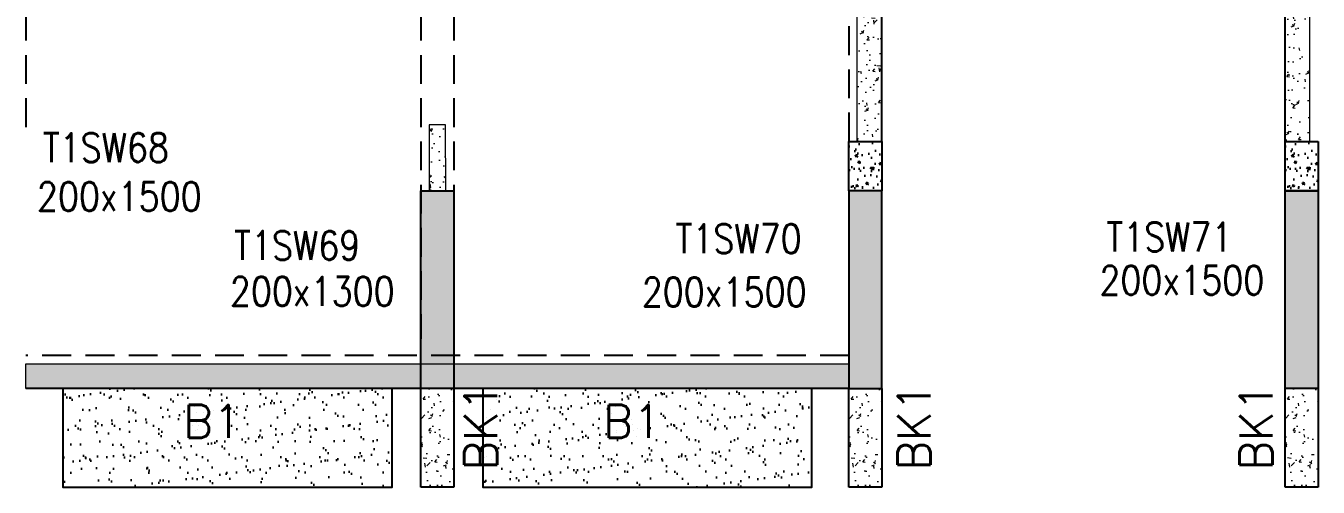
# Model space of a CAD drawing. Header units: millimetres. Extents: x 1078357 to 2594950, y -4969473 to -4636555.
# Drawn here: x 2067360 to 2075210, y -4673409 to -4670607 of the extents above; entities that cross this region are included whole.
import ezdxf

# ---------------------------------------------------------------- set-up
doc = ezdxf.new("R2010")
doc.units = ezdxf.units.MM
for name, pattern in [('CONTINOUS', [0]), ('HIDDEN', [0.375, 0.25, -0.125]), ('New Retail block$0$CONTINOUS', [0])]:
    doc.linetypes.add(name, pattern=pattern)
for name, color, linetype, lineweight in [('A-_ANOTDIMA_D-', 6, 'Continuous', 13), ('COL. NO.', 30, 'Continuous', 25), ('COL. SIZE', 7, 'Continuous', 25), ('HATCH', 8, 'Continuous', 30), ('RCC UPSTAND', 43, 'Continuous', 30), ('S-NON STR RCC WALL', 8, 'Continuous', 0)]:
    doc.layers.add(name, color=color, linetype=linetype, lineweight=lineweight)
for name, color, linetype in [('B-200x650', 241, 'HIDDEN'), ('NON STR. RCC WALL', 6, 'Continuous'), ('S-COLUMN_SHEAR WALL', 1, 'Continuous'), ('S-PROJECTION', 54, 'New Retail block$0$CONTINOUS')]:
    doc.layers.add(name, color=color, linetype=linetype)
doc.styles.add('ROMANS', font='romans.shx', dxfattribs={"width": 0.85})
pattern_1 = [(50, (-4290485.55, 23160377.68), (182.184669, -15.9390855), [19.05, -209.55]), (355, (-4290485.55, 23160377.68), (-35.2434214, 191.0568452), [15.24, -167.6405842]), (100.4514447, (-4290470.37, 23160376.35), (146.9412471, 175.1177519), [16.1900088, -178.0902446]), (46.1842, (-4290485.55, 23160428.48), (271.0790409, -42.042328), [28.575, -314.325]), (96.6355576, (-4290462.96, 23160424.97), (237.404134, 247.4261246), [24.2850231, -267.1356082]), (351.1841512, (-4290485.55, 23160428.48), (237.404134, 247.4261246), [22.859967, -251.459732]), (21, (-4290460.15, 23160415.78), (151.6143913, -102.2651982), [19.05, -209.55]), (326, (-4290460.15, 23160415.78), (61.8020283, 184.1879661), [15.24, -167.64]), (71.451445, (-4290447.52, 23160407.26), (213.4164193, 81.9227689), [16.1900088, -178.0899376]), (37.5, (-4290485.55, 23160377.68), (3.08860325, 84.55503887), [0, -165.608, 0, -170.18, 0, -168.275]), (7.5, (-4290485.55, 23160377.68), (66.8196625, 100.18057482), [0, -97.028, 0, -161.798, 0, -64.135]), (327.5, (-4290542.194, 23160377.68), (135.59059517, -5.728744), [0, -63.5, 0, -198.12, 0, -262.89]), (317.5, (-4290567.59, 23160377.68), (148.1291814, 25.42649103), [0, -82.55, 0, -131.572, 0, -186.69])]

# ---------------------------------------------------------------- blocks, each defined once
blk = doc.blocks.new('G$CD63B60BD')
at = {"layer": 'COL. NO.', "linetype": 'Continuous', "style": 'ROMANS', "width": 0.85}
for s, p in [('T1SW68', (18554.2, 1375.1, -320.4)), ('T1SW69', (19716.2, 780.8, -320.4)), ('T1SW70', (22397.1, 822.1, -320.4)), ('T1SW71', (25013.9, 832.4, -320.4))]:
    blk.add_text(s, height=175, dxfattribs=at).set_placement(p)
at = {"layer": 'COL. SIZE', "linetype": 'Continuous', "style": 'ROMANS', "width": 0.85}
for s, p in [('200x1500', (18517.5, 1078.7, -320.4)), ('200x1500', (24971.8, 569.1, -320.4)), ('200x1300', (19689.6, 502, -320.4)), ('200x1500', (22191.9, 497.9, -320.4))]:
    blk.add_text(s, height=175, dxfattribs=at).set_placement(p)

msp = doc.modelspace()

# ---------------------------------------------------------------- hatches: boundary and pattern name
at = {"layer": 'HATCH'}
h = msp.add_hatch(dxfattribs=at)
h.set_pattern_fill('AR-SAND', color=8, scale=3, angle=179.97015)
h.set_pattern_definition([(37.47015413, (-2984447.64, 18698699.14), (-4.72361136, 146.8264517), [0, -115.824, 0, -129.54, 0, -123.825]), (7.4701541, (-2984447.64, 18698699.14), (134.9689868, 214.9772528), [0, -62.484, 0, -104.394, 0, -40.005]), (327.4701541, (-2984541.36, 18698699.18), (237.2979035, 0.3075449), [0, -38.1, 0, -137.16, 0, -179.07]), (317.4701541, (-2984541.36, 18698699.18), (229.1017424, 66.759465), [0, -19.05, 0, -89.916, 0, -102.87])])
h.paths.add_polyline_path([(2069585.3, -4672809.5), (2067585.3, -4672809.5), (2067585.3, -4673409.5), (2069585.3, -4673409.5)])
h = msp.add_hatch(dxfattribs=at)
h.set_pattern_fill('AR-SAND', color=8, scale=3, angle=179.97015)
h.set_pattern_definition([(37.47015413, (-2986997.64, 18698699.14), (-4.72361136, 146.8264517), [0, -115.824, 0, -129.54, 0, -123.825]), (7.4701541, (-2986997.64, 18698699.14), (134.9689868, 214.9772528), [0, -62.484, 0, -104.394, 0, -40.005]), (327.4701541, (-2987091.36, 18698699.18), (237.2979035, 0.3075449), [0, -38.1, 0, -137.16, 0, -179.07]), (317.4701541, (-2987091.36, 18698699.18), (229.1017424, 66.759465), [0, -19.05, 0, -89.916, 0, -102.87])])
h.paths.add_polyline_path([(2072135.3, -4672809.5), (2070135.3, -4672809.5), (2070135.3, -4673409.5), (2072135.3, -4673409.5)])
at = {"layer": 'RCC UPSTAND'}
h = msp.add_hatch(dxfattribs=at)
h.set_pattern_fill('AR-CONC', color=8, scale=20, angle=90)
h.set_pattern_definition([(140, (-1135640.1, -7210053.97), (12.550427, 143.4520365), [15, -165]), (85, (-1135640.1, -7210053.97), (-150.438427, -27.7502667), [12, -132]), (190.4514445, (-1135639.06, -7210042.01), (-137.887998, 115.7017693), [12.7480384, -140.2284224]), (136.1842, (-1135680.1, -7210053.97), (33.103856, 213.448266), [22.5, -247.5]), (186.6356355, (-1135677.34, -7210036.18), (-194.82372, 186.932389), [19.122068, -210.342752]), (81.184164, (-1135680.1, -7210053.97), (-194.82372, 186.932389), [18, -198]), (111, (-1135670.1, -7210033.97), (80.523778, 119.3814104), [15, -165]), (56, (-1135670.1, -7210033.97), (-145.030009, 48.6630664), [12, -132]), (161.4514447, (-1135663.39, -7210024.02), (-64.5062306, 168.0444753), [12.748038, -140.2284224]), (127.5, (-1135640.1, -7210053.97), (-66.57877077, 2.43197106), [0, -130.4, 0, -134, 0, -132.5]), (97.5, (-1135640.1, -7210053.97), (-78.8823424, 52.6139075), [0, -76.4, 0, -127.4, 0, -50.5]), (57.5, (-1135640.1, -7210098.57), (4.51097435, 106.7644872), [0, -50, 0, -156, 0, -207]), (47.5, (-1135640.1, -7210118.57), (-20.0209965, 116.6372339), [0, -65, 0, -103.6, 0, -147])])
h.paths.add_polyline_path([(2072559.9, -4671309.5), (2072559.9, -4671609.5), (2072360, -4671609.5), (2072360, -4671309.5)])
h = msp.add_hatch(dxfattribs=at)
h.set_pattern_fill('AR-CONC', color=8, scale=20, angle=90)
h.set_pattern_definition([(140, (-1132990.19, -7210053.97), (12.550427, 143.4520365), [15, -165]), (85, (-1132990.19, -7210053.97), (-150.438427, -27.7502667), [12, -132]), (190.4514445, (-1132989.14, -7210042.01), (-137.887998, 115.7017693), [12.7480384, -140.2284224]), (136.1842, (-1133030.19, -7210053.97), (33.103856, 213.448266), [22.5, -247.5]), (186.6356355, (-1133027.43, -7210036.18), (-194.82372, 186.932389), [19.122068, -210.342752]), (81.184164, (-1133030.19, -7210053.97), (-194.82372, 186.932389), [18, -198]), (111, (-1133020.19, -7210033.97), (80.523778, 119.3814104), [15, -165]), (56, (-1133020.19, -7210033.97), (-145.030009, 48.6630664), [12, -132]), (161.4514447, (-1133013.48, -7210024.02), (-64.5062306, 168.0444753), [12.748038, -140.2284224]), (127.5, (-1132990.186, -7210053.97), (-66.57877077, 2.43197106), [0, -130.4, 0, -134, 0, -132.5]), (97.5, (-1132990.186, -7210053.97), (-78.8823424, 52.6139075), [0, -76.4, 0, -127.4, 0, -50.5]), (57.5, (-1132990.186, -7210098.57), (4.51097435, 106.7644872), [0, -50, 0, -156, 0, -207]), (47.5, (-1132990.19, -7210118.57), (-20.0209965, 116.6372339), [0, -65, 0, -103.6, 0, -147])])
h.paths.add_polyline_path([(2075209.8, -4671309.5), (2075209.8, -4671609.5), (2075009.9, -4671609.5), (2075009.9, -4671309.5)])
at = {"layer": 'S-COLUMN_SHEAR WALL', "lineweight": 25}
h = msp.add_hatch(color=1, dxfattribs=at)
h.dxf.hatch_style = 1
h.paths.add_polyline_path([(2069959.9, -4671609.5), (2069959.9, -4672809.5), (2069759.9, -4672809.5), (2069759.9, -4671609.5)])
h = msp.add_hatch(color=1, dxfattribs=at)
h.dxf.hatch_style = 1
h.paths.add_polyline_path([(2072559.9, -4671609.5), (2072559.9, -4672809.5), (2072359.9, -4672809.5), (2072359.9, -4671609.5)])
at = {"layer": 'S-COLUMN_SHEAR WALL', "lineweight": 25, "extrusion": (1.00316e-06, -2.11765e-11, 1)}
h = msp.add_hatch(color=1, dxfattribs=at)
h.dxf.hatch_style = 1
h.paths.add_polyline_path([(2075209.9, -4672809.5), (2075009.9, -4672809.5), (2075009.9, -4671609.5), (2075209.9, -4671609.5)])
at = {"layer": 'S-NON STR RCC WALL'}
h = msp.add_hatch(dxfattribs=at)
h.set_pattern_fill('AR-CONC', color=256)
h.set_pattern_definition(pattern_1)
h.paths.add_polyline_path([(2071660.3, -4670209.5), (2071660.3, -4667859.5), (2072360.3, -4667859.5), (2072360.3, -4668009.5), (2071810.3, -4668009.5), (2071810.3, -4670059.5), (2072560.3, -4670059.5), (2072560.3, -4671309.5), (2072410.3, -4671309.5), (2072410.3, -4670209.5)])
h = msp.add_hatch(dxfattribs=at)
h.set_pattern_fill('AR-CONC', color=256, angle=180)
h.set_pattern_definition(pattern_1)
h.paths.add_polyline_path([(2075910.4, -4670209.5), (2075910.4, -4667859.5), (2075210.4, -4667859.5), (2075210.4, -4668009.5), (2075760.4, -4668009.5), (2075760.4, -4670059.5), (2075010.4, -4670059.5), (2075010.4, -4671309.5), (2075160.4, -4671309.5), (2075160.4, -4670209.5)])
h = msp.add_hatch(dxfattribs=at)
h.set_pattern_fill('AR-CONC', color=256, angle=180)
h.set_pattern_definition([(50, (2069873.17, -4843902.3), (182.18467, -15.93909), [19.05, -209.55]), (355, (2069873.17, -4843902.3), (-35.24342, 191.05685), [15.24, -167.64058]), (100.45144, (2069888.35, -4843903.63), (146.94125, 175.11775), [16.19, -178.09024]), (46.1842, (2069873.17, -4843851.5), (271.07904, -42.04233), [28.575, -314.325]), (96.63556, (2069895.76, -4843855), (237.40413, 247.42612), [24.28502, -267.1356]), (351.18415, (2069873.17, -4843851.5), (237.40413, 247.42612), [22.85997, -251.45973]), (21, (2069898.57, -4843864.2), (151.61439, -102.2652), [19.05, -209.55]), (326, (2069898.57, -4843864.2), (61.80203, 184.18797), [15.24, -167.64]), (71.45144, (2069911.2, -4843872.72), (213.41642, 81.92277), [16.19, -178.08994]), (37.5, (2069873.17, -4843902.3), (3.088603, 84.55504), [0, -165.608, 0, -170.18, 0, -168.275]), (7.5, (2069873.17, -4843902.3), (66.819663, 100.180575), [0, -97.028, 0, -161.798, 0, -64.135]), (327.5, (2069816.525, -4843902.3), (135.590595, -5.728744), [0, -63.5, 0, -198.12, 0, -262.89]), (317.5, (2069791.12, -4843902.3), (148.12918, 25.42649), [0, -82.55, 0, -131.572, 0, -186.69])])
h.paths.add_polyline_path([(2069810.4, -4671609.8), (2069910.4, -4671609.8), (2069910.3, -4671209.3), (2069810.3, -4671209.3)])
h = msp.add_hatch(dxfattribs=at)
h.set_pattern_fill('AR-CONC', color=256)
h.set_pattern_definition([(50, (-5387710.27, 27844396.87), (182.184669, -15.93908554), [19.05, -209.55]), (355, (-5387710.27, 27844396.87), (-35.2434214, 191.0568452), [15.24, -167.6405842]), (100.4514447, (-5387695.09, 27844395.54), (146.9412471, 175.1177519), [16.1900088, -178.0902446]), (46.1842, (-5387710.27, 27844447.67), (271.0790409, -42.042328), [28.575, -314.325]), (96.6355576, (-5387687.68, 27844444.16), (237.404134, 247.4261246), [24.2850231, -267.1356082]), (351.1841512, (-5387710.27, 27844447.67), (237.404134, 247.4261246), [22.859967, -251.459732]), (21, (-5387684.87, 27844434.97), (151.6143913, -102.2651982), [19.05, -209.55]), (326, (-5387684.87, 27844434.97), (61.8020283, 184.1879661), [15.24, -167.64]), (71.451445, (-5387672.23, 27844426.44), (213.4164193, 81.9227689), [16.1900088, -178.0899376]), (37.5, (-5387710.27, 27844396.865), (3.08860325, 84.55503887), [0, -165.608, 0, -170.18, 0, -168.275]), (7.5, (-5387710.27, 27844396.865), (66.8196625, 100.18057482), [0, -97.028, 0, -161.798, 0, -64.135]), (327.5, (-5387766.91, 27844396.865), (135.59059517, -5.72874399), [0, -63.5, 0, -198.12, 0, -262.89]), (317.5, (-5387792.31, 27844396.87), (148.1291814, 25.42649103), [0, -82.55, 0, -131.572, 0, -186.69])])
h.paths.add_polyline_path([(2072357.4, -4672809.5), (2067360.3, -4672809.5), (2067360.3, -4672659.5), (2072357.4, -4672659.5)])
h = msp.add_hatch(dxfattribs=at)
h.set_pattern_fill('AR-CONC', color=256, angle=180)
h.set_pattern_definition([(50, (-7560412.35, 37566297.85), (182.184669, -15.93908554), [19.05, -209.55]), (355, (-7560412.35, 37566297.85), (-35.2434214, 191.0568452), [15.24, -167.6405842]), (100.4514447, (-7560397.17, 37566296.53), (146.9412471, 175.1177519), [16.1900088, -178.0902446]), (46.1842, (-7560412.35, 37566348.65), (271.0790409, -42.0423279), [28.575, -314.325]), (96.6355576, (-7560389.76, 37566345.15), (237.404134, 247.4261246), [24.2850231, -267.1356082]), (351.1841512, (-7560412.35, 37566348.65), (237.404134, 247.4261246), [22.859967, -251.459732]), (21, (-7560386.95, 37566335.95), (151.61439127, -102.2651982), [19.05, -209.55]), (326, (-7560386.95, 37566335.95), (61.80202835, 184.1879661), [15.24, -167.64]), (71.451445, (-7560374.32, 37566327.43), (213.4164193, 81.9227689), [16.1900088, -178.0899376]), (37.5, (-7560412.35, 37566297.853), (3.08860325, 84.55503887), [0, -165.608, 0, -170.18, 0, -168.275]), (7.5, (-7560412.35, 37566297.85), (66.81966251, 100.18057482), [0, -97.028, 0, -161.798, 0, -64.135]), (327.5, (-7560468.994, 37566297.85), (135.59059517, -5.72874399), [0, -63.5, 0, -198.12, 0, -262.89]), (317.5, (-7560494.4, 37566297.85), (148.1291814, 25.42649103), [0, -82.55, 0, -131.572, 0, -186.69])])
h.paths.add_polyline_path([(2069959.9, -4672809.4), (2069759.9, -4672809.4), (2069759.9, -4673409.4), (2069959.9, -4673409.4), (2069959.9, -4673409.4), (2069959.9, -4672809.5)], is_closed=False)
h = msp.add_hatch(dxfattribs=at)
h.set_pattern_fill('AR-CONC', color=256, angle=180)
h.set_pattern_definition([(50, (-7557812.33, 37566297.85), (182.184669, -15.93908554), [19.05, -209.55]), (355, (-7557812.33, 37566297.85), (-35.2434214, 191.0568452), [15.24, -167.6405842]), (100.4514447, (-7557797.15, 37566296.53), (146.9412471, 175.1177519), [16.1900088, -178.0902446]), (46.1842, (-7557812.33, 37566348.65), (271.0790409, -42.0423279), [28.575, -314.325]), (96.6355576, (-7557789.74, 37566345.15), (237.404134, 247.4261246), [24.2850231, -267.1356082]), (351.1841512, (-7557812.33, 37566348.65), (237.404134, 247.4261246), [22.859967, -251.459732]), (21, (-7557786.93, 37566335.95), (151.61439127, -102.2651982), [19.05, -209.55]), (326, (-7557786.93, 37566335.95), (61.80202835, 184.1879661), [15.24, -167.64]), (71.451445, (-7557774.3, 37566327.43), (213.4164193, 81.9227689), [16.1900088, -178.0899376]), (37.5, (-7557812.33, 37566297.853), (3.08860325, 84.55503887), [0, -165.608, 0, -170.18, 0, -168.275]), (7.5, (-7557812.33, 37566297.85), (66.81966251, 100.18057482), [0, -97.028, 0, -161.798, 0, -64.135]), (327.5, (-7557868.97, 37566297.85), (135.59059517, -5.72874399), [0, -63.5, 0, -198.12, 0, -262.89]), (317.5, (-7557894.37, 37566297.85), (148.1291814, 25.42649103), [0, -82.55, 0, -131.572, 0, -186.69])])
h.paths.add_polyline_path([(2072559.9, -4672809.4), (2072359.9, -4672809.4), (2072359.9, -4673409.4), (2072559.9, -4673409.4), (2072559.9, -4673409.4), (2072559.9, -4672809.5)], is_closed=False)
h = msp.add_hatch(dxfattribs=at)
h.set_pattern_fill('AR-CONC', color=256, angle=180)
h.set_pattern_definition([(50, (-7555162.37, 37566297.92), (182.184669, -15.93908554), [19.05, -209.55]), (355, (-7555162.37, 37566297.92), (-35.2434214, 191.0568452), [15.24, -167.6405842]), (100.4514447, (-7555147.19, 37566296.59), (146.9412471, 175.1177519), [16.1900088, -178.0902446]), (46.1842, (-7555162.37, 37566348.72), (271.0790409, -42.0423279), [28.575, -314.325]), (96.6355576, (-7555139.78, 37566345.2), (237.404134, 247.4261246), [24.2850231, -267.1356082]), (351.1841512, (-7555162.37, 37566348.72), (237.404134, 247.4261246), [22.859967, -251.459732]), (21, (-7555136.97, 37566336.02), (151.61439127, -102.2651982), [19.05, -209.55]), (326, (-7555136.97, 37566336.02), (61.80202835, 184.1879661), [15.24, -167.64]), (71.451445, (-7555124.33, 37566327.5), (213.4164193, 81.9227689), [16.1900088, -178.0899376]), (37.5, (-7555162.37, 37566297.917), (3.08860325, 84.55503887), [0, -165.608, 0, -170.18, 0, -168.275]), (7.5, (-7555162.37, 37566297.92), (66.81966251, 100.18057482), [0, -97.028, 0, -161.798, 0, -64.135]), (327.5, (-7555219.01, 37566297.917), (135.59059517, -5.72874399), [0, -63.5, 0, -198.12, 0, -262.89]), (317.5, (-7555244.41, 37566297.92), (148.1291814, 25.42649103), [0, -82.55, 0, -131.572, 0, -186.69])])
h.paths.add_polyline_path([(2075209.9, -4672809.4), (2075009.9, -4672809.4), (2075009.9, -4673409.4), (2075209.9, -4673409.4), (2075209.9, -4673409.4), (2075209.9, -4672809.5)], is_closed=False)

# ---------------------------------------------------------------- linework, layer by layer
at = {"layer": 'B-200x650', "linetype": 'HIDDEN', "ltscale": 700}
for p, q in [((2067360.3, -4666059.5, 0), (2067360.3, -4671309.5, 0)), ((2069760.3, -4666059.5, 0), (2069760.3, -4672509.4, 0)), ((2069960.3, -4666059.5, 0), (2069960.3, -4672509.4, 0)), ((2072360.3, -4671309.5, 0), (2072360.3, -4669009.4, 0)), ((2072360.3, -4672609.4, 0), (2067360.3, -4672609.4, 0))]:
    msp.add_line(p, q, dxfattribs=at)
at = {"layer": 'B-200x650', "linetype": 'CONTINOUS', "ltscale": 700}
for p, q in [((2072560.3, -4671309.5, 0), (2072560.3, -4669009.4, 0)), ((2075010.3, -4671309.5, 0), (2075010.3, -4669009.4, 0)), ((2072360.3, -4672809.4, 0), (2067360.3, -4672809.4, 0)), ((2069759.9, -4673409.5, 0), (2069759.9, -4672809.5, 0)), ((2069959.9, -4672809.5, 0), (2069959.9, -4673409.5, 0)), ((2072359.9, -4673409.5, 0), (2072359.9, -4672809.5, 0)), ((2072559.9, -4672809.5, 0), (2072559.9, -4673409.5, 0)), ((2075009.9, -4673409.4, 0), (2075009.9, -4672809.4, 0)), ((2075209.9, -4672809.4, 0), (2075209.9, -4673409.4, 0)), ((2069959.9, -4673409.5, 0), (2069759.9, -4673409.5, 0)), ((2072559.9, -4673409.5, 0), (2072359.9, -4673409.5, 0)), ((2075209.9, -4673409.4, 0), (2075009.9, -4673409.4, 0))]:
    msp.add_line(p, q, dxfattribs=at)
at = {"layer": 'NON STR. RCC WALL', "elevation": 0}
for points in [[(2072559.9, -4671309.5), (2072559.9, -4671609.5), (2072360, -4671609.5), (2072360, -4671309.5)], [(2075209.8, -4671309.5), (2075209.8, -4671609.5), (2075009.9, -4671609.5), (2075009.9, -4671309.5)]]:
    msp.add_lwpolyline(points, close=True, dxfattribs=at)
at = {"layer": 'S-COLUMN_SHEAR WALL', "color": 1, "lineweight": 25, "elevation": 0}
for points in [[(2069759.9, -4671609.5), (2069959.9, -4671609.5), (2069959.9, -4672809.5), (2069759.9, -4672809.5)], [(2072359.9, -4672809.5), (2072559.9, -4672809.5), (2072559.9, -4671609.5), (2072359.9, -4671609.5)]]:
    msp.add_lwpolyline(points, close=True, dxfattribs=at)
at = {"layer": 'S-COLUMN_SHEAR WALL', "color": 1, "lineweight": 25, "extrusion": (1.00316e-06, -2.11765e-11, 1), "elevation": 2.1}
msp.add_lwpolyline([(2075209.9, -4672809.5), (2075009.9, -4672809.5), (2075009.9, -4671609.5), (2075209.9, -4671609.5)], close=True, dxfattribs=at)
at = {"layer": 'S-NON STR RCC WALL', "elevation": 0}
for points in [[(2071660.3, -4670209.5), (2071660.3, -4667859.5), (2072360.3, -4667859.5), (2072360.3, -4668009.5), (2071810.3, -4668009.5), (2071810.3, -4670059.5), (2072560.3, -4670059.5), (2072560.3, -4671309.5), (2072410.3, -4671309.5), (2072410.3, -4670209.5)], [(2075910.4, -4670209.5), (2075910.4, -4667859.5), (2075210.4, -4667859.5), (2075210.4, -4668009.5), (2075760.4, -4668009.5), (2075760.4, -4670059.5), (2075010.4, -4670059.5), (2075010.4, -4671309.5), (2075160.4, -4671309.5), (2075160.4, -4670209.5)], [(2069810.4, -4671609.8), (2069910.4, -4671609.8), (2069910.3, -4671209.3), (2069810.3, -4671209.3)], [(2072357.4, -4672809.5), (2067360.3, -4672809.5), (2067360.3, -4672659.5), (2072357.4, -4672659.5)]]:
    msp.add_lwpolyline(points, close=True, dxfattribs=at)
at = {"layer": 'S-PROJECTION', "elevation": 0}
for points in [[(2069585.3, -4672809.5), (2067585.3, -4672809.5), (2067585.3, -4673409.5), (2069585.3, -4673409.5)], [(2072135.3, -4672809.5), (2070135.3, -4672809.5), (2070135.3, -4673409.5), (2072135.3, -4673409.5)]]:
    msp.add_lwpolyline(points, close=True, dxfattribs=at)

# ---------------------------------------------------------------- block references
at = {"layer": 'A-_ANOTDIMA_D-', "color": 2, "ltscale": 700}
msp.add_blockref('G$CD63B60BD', (2048910, -4672809.5, 0), dxfattribs=at)

# ---------------------------------------------------------------- texts
at = {"layer": 'B-200x650', "linetype": 'HIDDEN', "ltscale": 500, "style": 'ROMANS'}
for p in [(2068316.6, -4673109.8, -2.7), (2070867.6, -4673109.8, -2.7)]:
    msp.add_text('B1', height=200, rotation=0.00094, dxfattribs=at).set_placement(p)
at = {"layer": 'B-200x650', "linetype": 'CONTINOUS', "ltscale": 700, "style": 'ROMANS'}
for p in [(2070223.7, -4673309.1, 50), (2072855.6, -4673309.1, 50), (2074932.8, -4673309.1, 50)]:
    msp.add_text('BK1', height=200, rotation=90, dxfattribs=at).set_placement(p)

doc.saveas('drawing.dxf')
